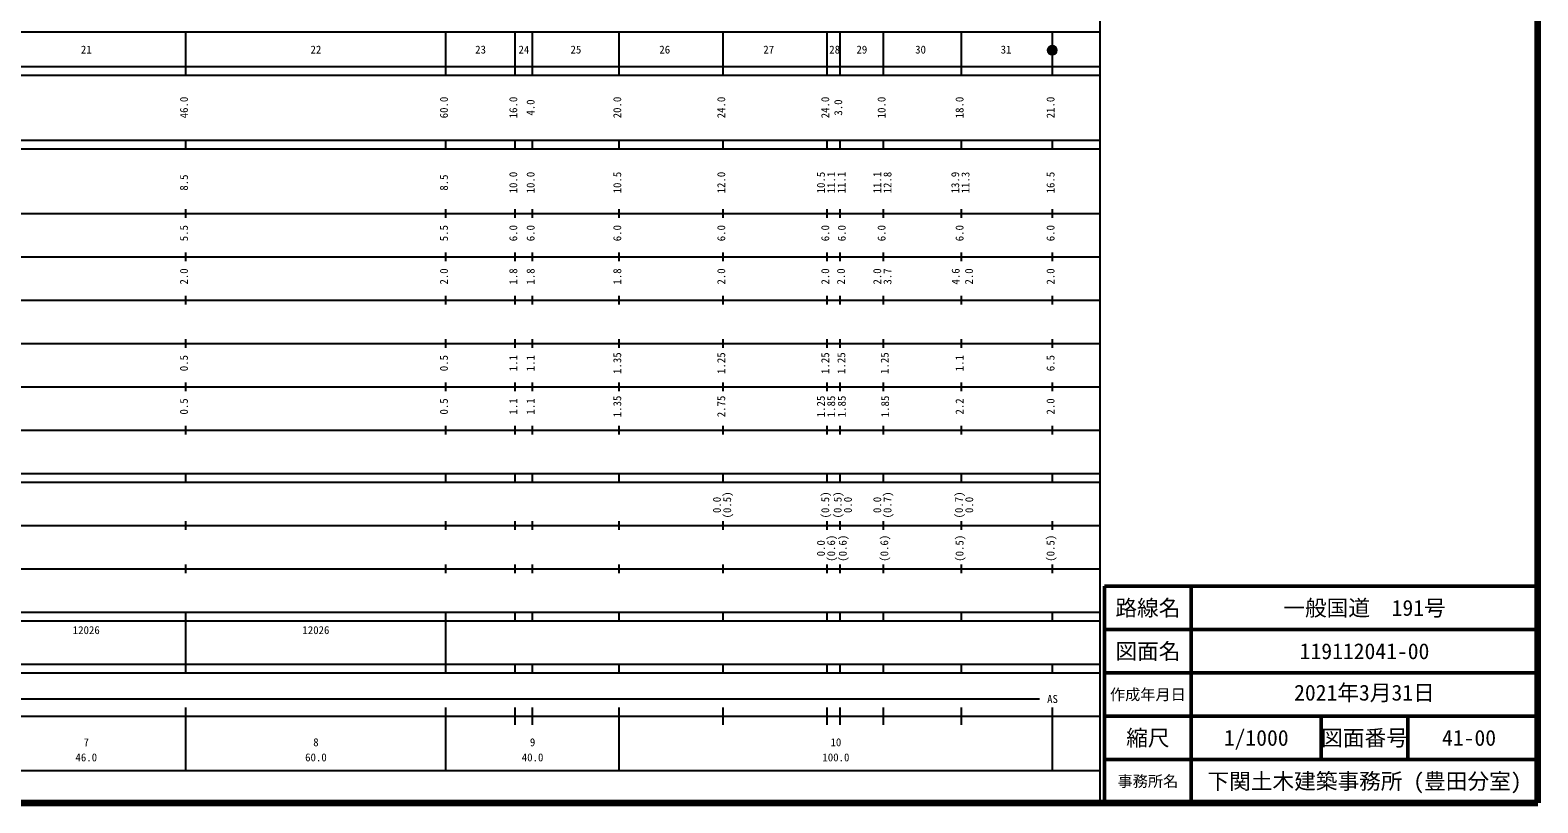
# Model space of a CAD drawing. Units: millimetres, scale not verified. Extents: x 40000 to 680000, y 20000 to 380000.
# Drawn here: x 332044 to 680000, y 20000 to 198357 of the extents above; entities that cross this region are included whole.
import ezdxf
from ezdxf.enums import TextEntityAlignment as Align

# ---------------------------------------------------------------- set-up
doc = ezdxf.new("R2010")
doc.units = ezdxf.units.MM
doc.header["$LTSCALE"] = 1000
for name, color, linetype, lineweight in [('M-TTL', 2, 'Continuous', 140), ('M-TTL-BAND', 7, 'Continuous', 25), ('M-TTL-FRAM', 2, 'Continuous', 50), ('M-TTL-LINE', 7, 'Continuous', 50), ('M-TTL-TXT', 7, 'Continuous', 18)]:
    doc.layers.add(name, color=color, linetype=linetype, lineweight=lineweight)
doc.styles.add('ＭＳ ゴシック', font='')
doc.styles.get('ＭＳ ゴシック').set_extended_font_data('MS Gothic')

msp = doc.modelspace()

# ---------------------------------------------------------------- hatches: boundary and pattern name
at = {"layer": 'M-TTL-BAND'}
msp.add_hatch(color=256, dxfattribs=at).paths.add_polyline_path([(568938, 193701, 1), (566938, 193701, 1)])

# ---------------------------------------------------------------- linework, layer by layer
at = {"layer": 'M-TTL'}
for p, q in [((680000, 20000), (680000, 380000)), ((40000, 20000), (680000, 20000))]:
    msp.add_line(p, q, dxfattribs=at)
at = {"layer": 'M-TTL-BAND'}
for p, q in [((579000, 20000), (579000, 370000)), ((68000, 198000), (579000, 198000)), ((368000, 188000), (368000, 198000)), ((428000, 188000), (428000, 198000)), ((444000, 188000), (444000, 198000)), ((448000, 188000), (448000, 198000)), ((468000, 188000), (468000, 198000)), ((492000, 188000), (492000, 198000)), ((516000, 188000), (516000, 198000)), ((519000, 188000), (519000, 198000)), ((529000, 188000), (529000, 198000)), ((547000, 188000), (547000, 198000)), ((568000, 188000), (568000, 198000)), ((40000, 190000), (579000, 190000)), ((40000, 188000), (579000, 188000)), ((40000, 173000), (579000, 173000)), ((40000, 171000), (579000, 171000)), ((368000, 171000), (368000, 173000)), ((428000, 171000), (428000, 173000)), ((444000, 171000), (444000, 173000)), ((448000, 171000), (448000, 173000)), ((468000, 171000), (468000, 173000)), ((492000, 171000), (492000, 173000)), ((516000, 171000), (516000, 173000)), ((519000, 171000), (519000, 173000)), ((529000, 171000), (529000, 173000)), ((547000, 171000), (547000, 173000)), ((568000, 171000), (568000, 173000)), ((368000, 155000), (368000, 157000)), ((428000, 155000), (428000, 157000)), ((444000, 155000), (444000, 157000)), ((448000, 155000), (448000, 157000)), ((468000, 155000), (468000, 157000)), ((492000, 155000), (492000, 157000)), ((516000, 155000), (516000, 157000)), ((519000, 155000), (519000, 157000)), ((529000, 155000), (529000, 157000)), ((547000, 155000), (547000, 157000)), ((568000, 155000), (568000, 157000)), ((40000, 156000), (579000, 156000)), ((368000, 145000), (368000, 147000)), ((428000, 145000), (428000, 147000)), ((444000, 145000), (444000, 147000)), ((448000, 145000), (448000, 147000)), ((468000, 145000), (468000, 147000)), ((492000, 145000), (492000, 147000)), ((516000, 145000), (516000, 147000)), ((519000, 145000), (519000, 147000)), ((529000, 145000), (529000, 147000)), ((547000, 145000), (547000, 147000)), ((568000, 145000), (568000, 147000)), ((46000, 146000), (579000, 146000)), ((52000, 136000), (579000, 136000)), ((368000, 135000), (368000, 137000)), ((428000, 135000), (428000, 137000)), ((444000, 135000), (444000, 137000)), ((448000, 135000), (448000, 137000)), ((468000, 135000), (468000, 137000)), ((492000, 135000), (492000, 137000)), ((516000, 135000), (516000, 137000)), ((519000, 135000), (519000, 137000)), ((529000, 135000), (529000, 137000)), ((547000, 135000), (547000, 137000)), ((568000, 135000), (568000, 137000)), ((46000, 126000), (579000, 126000)), ((368000, 125000), (368000, 127000)), ((428000, 125000), (428000, 127000)), ((444000, 125000), (444000, 127000)), ((448000, 125000), (448000, 127000)), ((468000, 125000), (468000, 127000)), ((492000, 125000), (492000, 127000)), ((516000, 125000), (516000, 127000)), ((519000, 125000), (519000, 127000)), ((529000, 125000), (529000, 127000)), ((547000, 125000), (547000, 127000)), ((568000, 125000), (568000, 127000)), ((52000, 116000), (579000, 116000)), ((368000, 115000), (368000, 117000)), ((428000, 115000), (428000, 117000)), ((444000, 115000), (444000, 117000)), ((448000, 115000), (448000, 117000)), ((468000, 115000), (468000, 117000)), ((492000, 115000), (492000, 117000)), ((516000, 115000), (516000, 117000)), ((519000, 115000), (519000, 117000)), ((529000, 115000), (529000, 117000)), ((547000, 115000), (547000, 117000)), ((568000, 115000), (568000, 117000)), ((46000, 106000), (579000, 106000)), ((368000, 105000), (368000, 107000)), ((428000, 105000), (428000, 107000)), ((444000, 105000), (444000, 107000)), ((448000, 105000), (448000, 107000)), ((468000, 105000), (468000, 107000)), ((492000, 105000), (492000, 107000)), ((516000, 105000), (516000, 107000)), ((519000, 105000), (519000, 107000)), ((529000, 105000), (529000, 107000)), ((547000, 105000), (547000, 107000)), ((568000, 105000), (568000, 107000)), ((40000, 96000), (579000, 96000)), ((40000, 94000), (579000, 94000)), ((368000, 94000), (368000, 96000)), ((428000, 94000), (428000, 96000)), ((444000, 94000), (444000, 96000)), ((448000, 94000), (448000, 96000)), ((468000, 94000), (468000, 96000)), ((492000, 94000), (492000, 96000)), ((516000, 94000), (516000, 96000)), ((519000, 94000), (519000, 96000)), ((529000, 94000), (529000, 96000)), ((547000, 94000), (547000, 96000)), ((568000, 94000), (568000, 96000)), ((49000, 84000), (579000, 84000)), ((368000, 83000), (368000, 85000)), ((428000, 83000), (428000, 85000)), ((444000, 83000), (444000, 85000)), ((448000, 83000), (448000, 85000)), ((468000, 83000), (468000, 85000)), ((492000, 83000), (492000, 85000)), ((516000, 83000), (516000, 85000)), ((519000, 83000), (519000, 85000)), ((529000, 83000), (529000, 85000)), ((547000, 83000), (547000, 85000)), ((568000, 83000), (568000, 85000)), ((40000, 74000), (579000, 74000)), ((368000, 73000), (368000, 75000)), ((428000, 73000), (428000, 75000)), ((444000, 73000), (444000, 75000)), ((448000, 73000), (448000, 75000)), ((468000, 73000), (468000, 75000)), ((492000, 73000), (492000, 75000)), ((516000, 73000), (516000, 75000)), ((519000, 73000), (519000, 75000)), ((529000, 73000), (529000, 75000)), ((547000, 73000), (547000, 75000)), ((568000, 73000), (568000, 75000)), ((40000, 64000), (579000, 64000)), ((368000, 62000), (368000, 64000)), ((428000, 62000), (428000, 64000)), ((444000, 62000), (444000, 64000)), ((448000, 62000), (448000, 64000)), ((468000, 62000), (468000, 64000)), ((492000, 62000), (492000, 64000)), ((516000, 62000), (516000, 64000)), ((519000, 62000), (519000, 64000)), ((529000, 62000), (529000, 64000)), ((547000, 62000), (547000, 64000)), ((568000, 62000), (568000, 64000)), ((40000, 62000), (579000, 62000)), ((368000, 52000), (368000, 62000)), ((368000, 52000), (368000, 62000)), ((368000, 52000), (368000, 62000)), ((368000, 52000), (368000, 62000)), ((428000, 52000), (428000, 62000)), ((428000, 52000), (428000, 62000)), ((40000, 52000), (579000, 52000)), ((40000, 50000), (579000, 50000)), ((368000, 50000), (368000, 52000)), ((428000, 50000), (428000, 52000)), ((444000, 50000), (444000, 52000)), ((448000, 50000), (448000, 52000)), ((468000, 50000), (468000, 52000)), ((492000, 50000), (492000, 52000)), ((516000, 50000), (516000, 52000)), ((519000, 50000), (519000, 52000)), ((529000, 50000), (529000, 52000)), ((547000, 50000), (547000, 52000)), ((568000, 50000), (568000, 52000)), ((71000, 44000), (565000, 44000)), ((368000, 27500), (368000, 42000)), ((428000, 27500), (428000, 42000)), ((444000, 38000), (444000, 42000)), ((448000, 38000), (448000, 42000)), ((468000, 27500), (468000, 42000)), ((492000, 38000), (492000, 42000)), ((516000, 38000), (516000, 42000)), ((519000, 38000), (519000, 42000)), ((529000, 38000), (529000, 42000)), ((547000, 38000), (547000, 42000)), ((568000, 27500), (568000, 42000)), ((40000, 40000), (579000, 40000)), ((68000, 27500), (579000, 27500))]:
    msp.add_line(p, q, dxfattribs=at)
msp.add_lwpolyline([(568938, 193701, 1), (566938, 193701, 1)], format="xyb", close=True, dxfattribs=at)
msp.add_circle((567938, 193701), 1000, dxfattribs=at)
at = {"layer": 'M-TTL-FRAM'}
for p, q in [((680000, 70000), (580000, 70000)), ((580000, 70000), (580000, 20000))]:
    msp.add_line(p, q, dxfattribs=at)
at = {"layer": 'M-TTL-LINE'}
for p, q in [((600000, 70000), (600000, 20000)), ((680000, 60000), (580000, 60000)), ((680000, 50000), (580000, 50000)), ((680000, 40000), (580000, 40000)), ((630000, 40000), (630000, 30000)), ((650000, 40000), (650000, 30000)), ((680000, 30000), (580000, 30000))]:
    msp.add_line(p, q, dxfattribs=at)

# ---------------------------------------------------------------- texts
at = {"layer": 'M-TTL-BAND', "style": 'ＭＳ ゴシック'}
for s, p in [('21', (345000, 192405)), ('22', (398000, 192405)), ('23', (436000, 192405)), ('24', (446000, 192405)), ('25', (458000, 192405)), ('26', (478500, 192405)), ('27', (502500, 192405)), ('28', (517716, 192405)), ('29', (523987, 192405)), ('30', (537534, 192405)), ('31', (557276, 192405)), ('AS', (568000, 42500)), ('7', (345000, 32523)), ('8', (398000, 32523)), ('9', (448000, 32523)), ('10', (518000, 32523)), ('46.0', (345000, 29033)), ('60.0', (398000, 29033)), ('40.0', (448000, 29033)), ('100.0', (518000, 29033))]:
    msp.add_text(s, height=1833, dxfattribs=at).set_placement(p, align=Align.BOTTOM_CENTER)
for s, p in [('46.0', (369000, 180500)), ('60.0', (429000, 180500)), ('16.0', (445000, 180500)), ('4.0', (449000, 180500)), ('20.0', (469000, 180500)), ('24.0', (493000, 180500)), ('24.0', (517000, 180500)), ('3.0', (520000, 180500)), ('10.0', (530000, 180500)), ('18.0', (548000, 180500)), ('21.0', (569000, 180500)), ('8.5', (369000, 163174)), ('8.5', (429000, 163174)), ('10.0', (445000, 163174)), ('10.0', (449000, 163174)), ('10.5', (469000, 163174)), ('12.0', (493000, 163174)), ('10.5', (516000, 163174)), ('11.1', (518370, 163174)), ('11.1', (520770, 163174)), ('11.1', (529000, 163174)), ('12.8', (531370, 163174)), ('13.9', (547000, 163174)), ('11.3', (549370, 163174)), ('16.5', (569000, 163174)), ('5.5', (369000, 151500)), ('5.5', (429000, 151500)), ('6.0', (445000, 151500)), ('6.0', (449000, 151500)), ('6.0', (469000, 151500)), ('6.0', (493000, 151500)), ('6.0', (517000, 151500)), ('6.0', (520815, 151500)), ('6.0', (530000, 151500)), ('6.0', (548000, 151500)), ('6.0', (569000, 151500)), ('2.0', (369000, 141500)), ('2.0', (429000, 141500)), ('1.8', (445000, 141500)), ('1.8', (449000, 141500)), ('1.8', (469000, 141500)), ('2.0', (493000, 141500)), ('2.0', (517000, 141500)), ('2.0', (520634, 141500)), ('2.0', (529000, 141500)), ('3.7', (531370, 141500)), ('4.6', (547094, 141500)), ('2.0', (550173, 141500)), ('2.0', (569000, 141500)), ('0.5', (369000, 121500)), ('0.5', (429000, 121500)), ('1.1', (445000, 121500)), ('1.1', (449000, 121500)), ('1.35', (469000, 121500)), ('1.25', (493000, 121500)), ('1.25', (517000, 121500)), ('1.25', (520724, 121500)), ('1.25', (530724, 121500)), ('1.1', (548000, 121500)), ('6.5', (569000, 121500)), ('0.5', (369000, 111500)), ('0.5', (429000, 111500)), ('1.1', (445000, 111500)), ('1.1', (449000, 111500)), ('1.35', (469000, 111500)), ('2.75', (493000, 111500)), ('1.25', (516000, 111500)), ('1.85', (518370, 111500)), ('1.85', (520815, 111500)), ('1.85', (530815, 111500)), ('2.2', (548000, 111500)), ('2.0', (569000, 111500)), ('0.0', (492000, 88764)), ('(0.5)', (494370, 88764)), ('(0.5)', (517000, 88764)), ('(0.5)', (519860, 88764)), ('0.0', (522230, 88764)), ('0.0', (529000, 88764)), ('(0.7)', (531370, 88764)), ('(0.7)', (547860, 88764)), ('0.0', (550230, 88764)), ('0.0', (516000, 78764)), ('(0.6)', (518370, 78764)), ('(0.6)', (521041, 78764)), ('(0.6)', (530630, 78764)), ('(0.5)', (548000, 78764)), ('(0.5)', (569000, 78764))]:
    msp.add_text(s, height=1833, rotation=90, dxfattribs=at).set_placement(p, align=Align.BOTTOM_CENTER)
for p in [(341875, 58405), (394875, 58405)]:
    msp.add_text('12026', height=1833, dxfattribs=at).set_placement(p, align=Align.BOTTOM_LEFT)
at = {"layer": 'M-TTL-TXT', "style": 'ＭＳ ゴシック'}
for s, height, p in [('路線名', 3666, (590000, 65000)), ('路線名', 3666, (590000, 65000)), ('一般国道\u3000191号', 3666, (640000, 65000)), ('図面名', 3666, (590000, 55000)), ('図面名', 3666, (590000, 55000)), ('119112041-00', 3666, (640000, 55000)), ('作成年月日', 2566, (590000, 45000)), ('作成年月日', 2566, (590000, 45000)), ('縮尺', 3666, (590000, 35000)), ('縮尺', 3666, (590000, 35000)), ('1/1000', 3666, (615000, 35000)), ('図面番号', 3666, (640000, 35000)), ('図面番号', 3666, (640000, 35000)), ('41-00', 3666, (664125, 35000)), ('事務所名', 2566, (590000, 25000)), ('事務所名', 2566, (590000, 25000)), ('下関土木建築事務所 (豊田分室)', 3666, (640000, 25000))]:
    msp.add_text(s, height=height, dxfattribs=at).set_placement(p, align=Align.MIDDLE_CENTER)
msp.add_text('2021年3月31日', height=3666, dxfattribs=at).set_placement((623750, 42500), align=Align.BOTTOM_LEFT)

doc.saveas('drawing.dxf')
